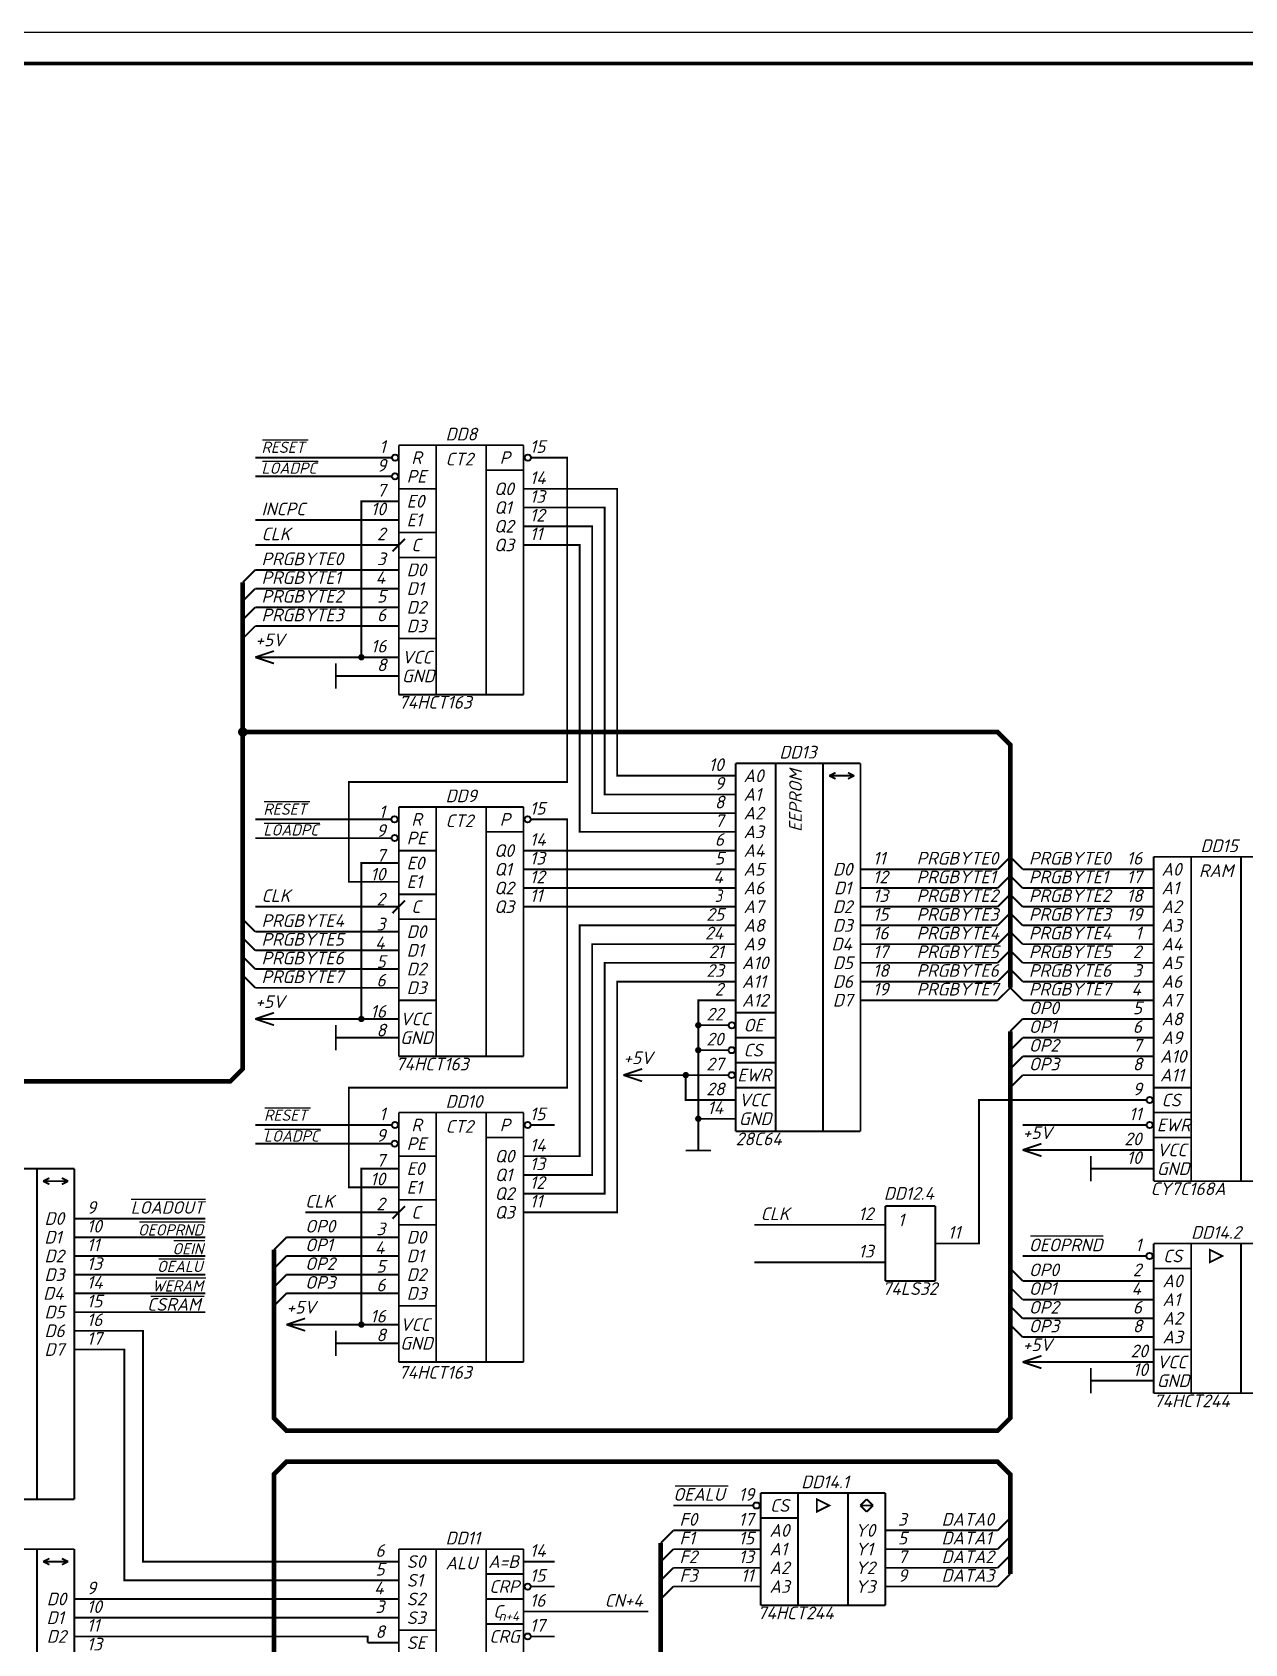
# Model space of a CAD drawing. Extents: x 0 to 594, y 0 to 420.
# Drawn here: x 217.8 to 412.2, y 161.6 to 420 of the extents above; entities that cross this region are included whole.
import ezdxf

# ---------------------------------------------------------------- set-up
doc = ezdxf.new("R2010")
doc.units = 0
doc.header["$MEASUREMENT"] = 0
doc.layers.get('0').update_dxf_attribs({"linetype": 'CONTINUOUS'})
doc.layers.add('1', color=7, linetype='CONTINUOUS', lineweight=40)
doc.layers.add('Layer1', color=7, linetype='CONTINUOUS', lineweight=70)
doc.styles.get("Standard").update_dxf_attribs({"font": 'isocpeui.ttf'})
doc.styles.add('ГОСТ', font='isocpeui.ttf')

msp = doc.modelspace()

# ---------------------------------------------------------------- linework, layer by layer
at = {"linetype": 'Continuous'}
for p, q in [((0, 420), (594, 420)), ((254.7, 354.65), (262.01, 354.65)), ((254.7, 351.23), (263.63, 351.23)), ((254.99, 296.64), (262.31, 296.64)), ((254.99, 293.21), (263.93, 293.21)), ((255.09, 247.57), (262.4, 247.57)), ((255.09, 244.14), (264.02, 244.14)), ((233.66, 232.88), (245.59, 232.88)), ((234.99, 229.25), (245.53, 229.25)), ((240.49, 226.26), (245.5, 226.26)), ((377.8, 227.04), (389.45, 227.04)), ((238.1, 223.33), (245.4, 223.33)), ((237.65, 220.29), (245.64, 220.29)), ((236.84, 217.33), (245.34, 217.33)), ((320.86, 186.96), (329.36, 186.96))]:
    msp.add_line(p, q, dxfattribs=at)
at = {"layer": '1'}
for points, const_width in [([(253.56, 351.79), (275.48, 351.79)], 0.3), ([(297.74, 351.79), (303.56, 351.79), (303.56, 299.79), (268.56, 299.79), (268.56, 283.79), (271.56, 283.79)], 0.3), ([(276.56, 353.79), (276.56, 313.79)], 0.3), ([(276.56, 353.79), (296.56, 353.79)], 0.3), ([(282.56, 353.79), (282.56, 313.79)], 0.3), ([(290.56, 353.79), (290.56, 313.79)], 0.3), ([(296.56, 353.79), (296.56, 313.79)], 0.3), ([(253.56, 348.79), (275.45, 348.79)], 0.3), ([(296.56, 349.79), (290.56, 349.79)], 0.3), ([(276.56, 346.79), (282.56, 346.79)], 0.3), ([(296.56, 346.79), (301.56, 346.79)], 0.3), ([(325.56, 300.79), (311.56, 300.79), (311.56, 346.79), (301.56, 346.79)], 0.3), ([(271.56, 344.79), (270.56, 344.79), (270.56, 319.79)], 0.3), ([(276.56, 344.79), (271.56, 344.79)], 0.3), ([(296.56, 343.79), (301.56, 343.79)], 0.3), ([(325.56, 297.79), (309.56, 297.79), (309.56, 343.79), (301.56, 343.79)], 0.3), ([(253.56, 341.79), (271.56, 341.79)], 0.3), ([(276.56, 341.79), (271.56, 341.79)], 0.3), ([(277.56, 338.79), (277.38, 338.61), (277.21, 338.44), (277.05, 338.28), (276.9, 338.13), (276.76, 337.99), (276.64, 337.86), (276.52, 337.75), (276.41, 337.64), (276.31, 337.53), (276.21, 337.44), (276.13, 337.36), (276.05, 337.28), (275.98, 337.21), (275.92, 337.15), (275.86, 337.09), (275.81, 337.04), (275.77, 337), (275.73, 336.96), (275.7, 336.93), (275.67, 336.9), (275.64, 336.87), (275.62, 336.85), (275.61, 336.84), (275.59, 336.82), (275.58, 336.81), (275.58, 336.8), (275.57, 336.8), (275.57, 336.8), (275.56, 336.79), (275.56, 336.79), (275.56, 336.79), (275.56, 336.79)], 0.3), ([(276.56, 339.79), (282.56, 339.79)], 0.3), ([(296.56, 340.79), (301.56, 340.79)], 0.3), ([(325.56, 294.79), (307.56, 294.79), (307.56, 340.79), (301.56, 340.79)], 0.3), ([(253.56, 337.79), (271.56, 337.79)], 0.3), ([(276.56, 337.79), (271.56, 337.79)], 0.3), ([(276.56, 335.79), (282.56, 335.79)], 0.3), ([(296.56, 337.79), (301.56, 337.79)], 0.3), ([(325.56, 291.79), (305.56, 291.79), (305.56, 337.79), (301.56, 337.79)], 0.3), ([(251.56, 331.79), (253.56, 333.79)], 0.3), ([(271.56, 333.79), (253.56, 333.79)], 0.3), ([(276.56, 333.79), (271.56, 333.79)], 0.3), ([(251.56, 307.79), (251.56, 331.79)], 0.749), ([(251.56, 328.79), (253.56, 330.79)], 0.3), ([(271.56, 330.79), (253.56, 330.79)], 0.3), ([(276.56, 330.79), (271.56, 330.79)], 0.3), ([(251.56, 325.79), (253.56, 327.79)], 0.3), ([(271.56, 327.79), (253.56, 327.79)], 0.3), ([(276.56, 327.79), (271.56, 327.79)], 0.3), ([(251.56, 322.79), (253.56, 324.79)], 0.3), ([(271.56, 324.79), (253.56, 324.79)], 0.3), ([(276.56, 324.79), (271.56, 324.79)], 0.3), ([(256.56, 320.79), (253.56, 319.79)], 0.3), ([(276.56, 322.79), (282.56, 322.79)], 0.3), ([(256.56, 318.79), (253.56, 319.79)], 0.3), ([(263.56, 319.79), (253.56, 319.79)], 0.3), ([(263.56, 319.79), (270.56, 319.79)], 0.3), ([(266.48, 318.82), (266.48, 314.76)], 0.3), ([(270.56, 319.79), (271.56, 319.79)], 0.3), ([(276.56, 319.79), (271.56, 319.79)], 0.3), ([(271.56, 316.79), (266.48, 316.79)], 0.3), ([(276.56, 316.79), (271.56, 316.79)], 0.3), ([(276.56, 313.79), (296.56, 313.79)], 0.3), ([(118.56, 162.79), (118.56, 249.79), (120.56, 251.79), (249.56, 251.79), (251.56, 253.79), (251.56, 307.79)], 0.749), ([(374.56, 266.79), (374.56, 305.79), (372.56, 307.79), (251.56, 307.79)], 0.749), ([(330.56, 302.79), (330.56, 243.79)], 0.3), ([(330.56, 302.79), (350.56, 302.79)], 0.3), ([(336.98, 302.79), (336.98, 243.79)], 0.3), ([(344.56, 302.79), (344.56, 243.79)], 0.3), ([(350.56, 302.79), (350.56, 243.79)], 0.3), ([(330.56, 300.79), (325.56, 300.79)], 0.3), ([(345.56, 300.79), (346.56, 301.29)], 0.3), ([(345.56, 300.79), (349.56, 300.79)], 0.3), ([(345.56, 300.79), (346.56, 300.29)], 0.3), ([(349.56, 300.79), (348.56, 301.29)], 0.3), ([(349.56, 300.79), (348.56, 300.29)], 0.3), ([(330.56, 297.79), (325.56, 297.79)], 0.3), ([(276.56, 295.79), (276.56, 255.79)], 0.3), ([(276.56, 295.79), (296.56, 295.79)], 0.3), ([(282.56, 295.79), (282.56, 255.79)], 0.3), ([(290.56, 295.79), (290.56, 255.79)], 0.3), ([(296.56, 295.79), (296.56, 255.79)], 0.3), ([(330.56, 294.79), (325.56, 294.79)], 0.3), ([(253.56, 293.79), (275.37, 293.79)], 0.3), ([(271.56, 234.79), (268.56, 234.79), (268.56, 250.79), (303.56, 250.79), (303.56, 293.79), (297.71, 293.79)], 0.3), ([(253.56, 290.79), (275.4, 290.79)], 0.3), ([(296.56, 291.79), (290.56, 291.79)], 0.3), ([(330.56, 291.79), (325.56, 291.79)], 0.3), ([(271.56, 286.79), (270.56, 286.79), (270.56, 261.79)], 0.3), ([(276.56, 286.79), (271.56, 286.79)], 0.3), ([(276.56, 288.79), (282.56, 288.79)], 0.3), ([(296.56, 288.79), (301.56, 288.79)], 0.3), ([(325.56, 288.79), (301.56, 288.79)], 0.3), ([(330.56, 288.79), (325.56, 288.79)], 0.3), ([(372.56, 285.79), (374.56, 287.79)], 0.3), ([(376.56, 285.79), (374.56, 287.79)], 0.3), ([(397.56, 287.79), (397.56, 235.79)], 0.3), ([(397.56, 287.79), (417.56, 287.79)], 0.3), ([(403.56, 287.79), (403.56, 235.79)], 0.3), ([(411.56, 287.79), (411.56, 235.79)], 0.3), ([(296.56, 285.79), (301.56, 285.79)], 0.3), ([(325.56, 285.79), (301.56, 285.79)], 0.3), ([(330.56, 285.79), (325.56, 285.79)], 0.3), ([(350.56, 285.79), (355.56, 285.79)], 0.3), ([(355.56, 285.79), (372.56, 285.79)], 0.3), ([(372.56, 282.79), (374.56, 284.79)], 0.3), ([(376.56, 282.79), (374.56, 284.79)], 0.3), ([(392.56, 285.79), (376.56, 285.79)], 0.3), ([(397.56, 285.79), (392.56, 285.79)], 0.3), ([(276.56, 283.79), (271.56, 283.79)], 0.3), ([(276.56, 281.79), (282.56, 281.79)], 0.3), ([(296.56, 282.79), (301.56, 282.79)], 0.3), ([(325.56, 282.79), (301.56, 282.79)], 0.3), ([(330.56, 282.79), (325.56, 282.79)], 0.3), ([(350.56, 282.79), (355.56, 282.79)], 0.3), ([(355.56, 282.79), (372.56, 282.79)], 0.3), ([(372.56, 279.79), (374.56, 281.79)], 0.3), ([(376.56, 279.79), (374.56, 281.79)], 0.3), ([(392.56, 282.79), (376.56, 282.79)], 0.3), ([(397.56, 282.79), (392.56, 282.79)], 0.3), ([(253.56, 279.79), (271.56, 279.79)], 0.3), ([(276.56, 279.79), (271.56, 279.79)], 0.3), ([(277.56, 280.79), (277.38, 280.61), (277.21, 280.44), (277.05, 280.28), (276.9, 280.13), (276.76, 279.99), (276.64, 279.86), (276.52, 279.75), (276.41, 279.64), (276.31, 279.53), (276.21, 279.44), (276.13, 279.36), (276.05, 279.28), (275.98, 279.21), (275.92, 279.15), (275.86, 279.09), (275.81, 279.04), (275.77, 279), (275.73, 278.96), (275.7, 278.93), (275.67, 278.9), (275.64, 278.87), (275.62, 278.85), (275.61, 278.84), (275.59, 278.82), (275.58, 278.81), (275.58, 278.8), (275.57, 278.8), (275.57, 278.8), (275.56, 278.79), (275.56, 278.79), (275.56, 278.79), (275.56, 278.79)], 0.3), ([(296.56, 279.79), (301.56, 279.79)], 0.3), ([(325.56, 279.79), (301.56, 279.79)], 0.3), ([(330.56, 279.79), (325.56, 279.79)], 0.3), ([(350.56, 279.79), (355.56, 279.79)], 0.3), ([(355.56, 279.79), (372.56, 279.79)], 0.3), ([(392.56, 279.79), (376.56, 279.79)], 0.3), ([(397.56, 279.79), (392.56, 279.79)], 0.3), ([(253.56, 275.79), (251.56, 277.79)], 0.3), ([(276.56, 277.79), (282.56, 277.79)], 0.3), ([(325.56, 276.79), (305.56, 276.79), (305.56, 239.79), (301.56, 239.79)], 0.3), ([(330.56, 276.79), (325.56, 276.79)], 0.3), ([(350.56, 276.79), (355.56, 276.79)], 0.3), ([(372.56, 276.79), (355.56, 276.79)], 0.3), ([(372.56, 276.79), (374.56, 278.79)], 0.3), ([(376.56, 276.79), (374.56, 278.79)], 0.3), ([(392.56, 276.79), (376.56, 276.79)], 0.3), ([(397.56, 276.79), (392.56, 276.79)], 0.3), ([(253.56, 272.79), (251.56, 274.79)], 0.3), ([(271.56, 275.79), (253.56, 275.79)], 0.3), ([(276.56, 275.79), (271.56, 275.79)], 0.3), ([(325.56, 273.79), (307.56, 273.79), (307.56, 236.79), (301.56, 236.79)], 0.3), ([(330.56, 273.79), (325.56, 273.79)], 0.3), ([(350.56, 273.79), (355.56, 273.79)], 0.3), ([(355.56, 273.79), (372.56, 273.79)], 0.3), ([(372.56, 273.79), (374.56, 275.79)], 0.3), ([(376.56, 273.79), (374.56, 275.79)], 0.3), ([(392.56, 273.79), (376.56, 273.79)], 0.3), ([(397.56, 273.79), (392.56, 273.79)], 0.3), ([(253.56, 269.79), (251.56, 271.79)], 0.3), ([(271.56, 272.79), (253.56, 272.79)], 0.3), ([(276.56, 272.79), (271.56, 272.79)], 0.3), ([(372.56, 270.79), (374.56, 272.79)], 0.3), ([(376.56, 270.79), (374.56, 272.79)], 0.3), ([(253.56, 266.79), (251.56, 268.79)], 0.3), ([(271.56, 269.79), (253.56, 269.79)], 0.3), ([(276.56, 269.79), (271.56, 269.79)], 0.3), ([(325.56, 270.79), (309.56, 270.79), (309.56, 233.79), (301.56, 233.79)], 0.3), ([(330.56, 270.79), (325.56, 270.79)], 0.3), ([(350.56, 270.79), (355.56, 270.79)], 0.3), ([(372.56, 270.79), (355.56, 270.79)], 0.3), ([(372.56, 267.79), (374.56, 269.79)], 0.3), ([(376.56, 267.79), (374.56, 269.79)], 0.3), ([(392.56, 270.79), (376.56, 270.79)], 0.3), ([(397.56, 270.79), (392.56, 270.79)], 0.3), ([(271.56, 266.79), (253.56, 266.79)], 0.3), ([(276.56, 266.79), (271.56, 266.79)], 0.3), ([(325.56, 267.79), (311.56, 267.79), (311.56, 230.79), (301.56, 230.79)], 0.3), ([(330.56, 267.79), (325.56, 267.79)], 0.3), ([(350.56, 267.79), (355.56, 267.79)], 0.3), ([(355.56, 267.79), (372.56, 267.79)], 0.3), ([(372.56, 264.79), (374.56, 266.79)], 0.3), ([(376.56, 264.79), (374.56, 266.79)], 0.3), ([(392.56, 267.79), (376.56, 267.79)], 0.3), ([(397.56, 267.79), (392.56, 267.79)], 0.3), ([(374.56, 172.79), (374.56, 188.79), (372.56, 190.79), (258.56, 190.79), (256.56, 188.79), (256.56, 106.79), (258.56, 104.79), (436.56, 104.79), (438.56, 106.79), (438.56, 264.79)], 0.749), ([(276.56, 264.79), (282.56, 264.79)], 0.3), ([(325.56, 264.79), (324.56, 264.79), (324.56, 245.79)], 0.3), ([(330.56, 264.79), (325.56, 264.79)], 0.3), ([(350.56, 264.79), (355.56, 264.79)], 0.3), ([(355.56, 264.79), (372.56, 264.79)], 0.3), ([(392.56, 264.79), (376.56, 264.79)], 0.3), ([(397.56, 264.79), (392.56, 264.79)], 0.3), ([(256.56, 262.79), (253.56, 261.79)], 0.3), ([(256.56, 260.79), (253.56, 261.79)], 0.3), ([(263.56, 261.79), (253.56, 261.79)], 0.3), ([(270.56, 261.79), (263.56, 261.79)], 0.3), ([(266.48, 260.82), (266.48, 256.76)], 0.3), ([(270.56, 261.79), (271.56, 261.79)], 0.3), ([(276.56, 261.79), (271.56, 261.79)], 0.3), ([(330.56, 262.79), (336.94, 262.79)], 0.3), ([(374.56, 259.79), (376.56, 261.79)], 0.3), ([(392.56, 261.79), (376.56, 261.79)], 0.3), ([(397.56, 261.79), (392.56, 261.79)], 0.3), ([(374.56, 259.79), (374.56, 197.79), (372.56, 195.79), (258.56, 195.79), (256.56, 197.79), (256.56, 224.79)], 0.749), ([(271.56, 258.79), (266.48, 258.79)], 0.3), ([(276.56, 258.79), (271.56, 258.79)], 0.3), ([(329.44, 260.79), (324.56, 260.79)], 0.3), ([(330.56, 258.79), (336.98, 258.79)], 0.3), ([(374.56, 256.79), (376.56, 258.79)], 0.3), ([(392.56, 258.79), (376.56, 258.79)], 0.3), ([(397.56, 258.79), (392.56, 258.79)], 0.3), ([(276.56, 255.79), (296.56, 255.79)], 0.3), ([(329.4, 256.79), (324.56, 256.79)], 0.3), ([(374.56, 253.79), (376.56, 255.79)], 0.3), ([(392.56, 255.79), (376.56, 255.79)], 0.3), ([(397.56, 255.79), (392.56, 255.79)], 0.3), ([(315.56, 253.79), (312.56, 252.79)], 0.3), ([(330.56, 254.79), (336.98, 254.79)], 0.3), ([(315.56, 251.79), (312.56, 252.79)], 0.3), ([(322.56, 252.79), (312.56, 252.79)], 0.3), ([(322.56, 252.79), (322.56, 248.79), (325.56, 248.79)], 0.3), ([(322.56, 252.79), (322.56, 252.79)], 0.3), ([(322.56, 252.79), (329.41, 252.79)], 0.3), ([(330.56, 250.79), (336.94, 250.79)], 0.3), ([(374.56, 250.79), (376.56, 252.79)], 0.3), ([(392.56, 252.79), (376.56, 252.79)], 0.3), ([(397.56, 252.79), (392.56, 252.79)], 0.3), ([(397.56, 250.79), (403.56, 250.79)], 0.3), ([(330.56, 248.79), (325.56, 248.79)], 0.3), ([(396.42, 248.79), (369.56, 248.79), (369.56, 225.79), (367.56, 225.79)], 0.3), ([(276.56, 246.79), (276.56, 206.79)], 0.3), ([(276.56, 246.79), (296.56, 246.79)], 0.3), ([(282.56, 246.79), (282.56, 206.79)], 0.3), ([(290.56, 246.79), (290.56, 206.79)], 0.3), ([(296.56, 246.79), (296.56, 206.79)], 0.3), ([(324.56, 245.79), (324.56, 240.71)], 0.3), ([(324.56, 245.79), (325.56, 245.79)], 0.3), ([(330.56, 245.79), (325.56, 245.79)], 0.3), ([(397.56, 246.79), (403.56, 246.79)], 0.3), ([(253.56, 244.79), (275.44, 244.79)], 0.3), ([(296.56, 242.79), (290.56, 242.79)], 0.3), ([(297.72, 244.79), (301.56, 244.79)], 0.3), ([(330.56, 243.79), (350.56, 243.79)], 0.3), ([(396.4, 244.79), (376.56, 244.79)], 0.3), ([(397.56, 242.79), (403.56, 242.79)], 0.3), ([(253.56, 241.79), (275.41, 241.79)], 0.3), ([(322.53, 240.71), (326.59, 240.71)], 0.3), ([(379.56, 241.79), (376.56, 240.79)], 0.3), ([(379.56, 239.79), (376.56, 240.79)], 0.3), ([(386.56, 240.79), (376.56, 240.79)], 0.3), ([(386.56, 240.79), (392.56, 240.79)], 0.3), ([(397.56, 240.79), (392.56, 240.79)], 0.3), ([(204.56, 237.79), (224.56, 237.79)], 0.3), ([(218.56, 237.79), (218.56, 184.79)], 0.3), ([(224.56, 237.79), (224.56, 184.79)], 0.3), ([(271.56, 237.79), (270.56, 237.79), (270.56, 212.79)], 0.3), ([(276.56, 237.79), (271.56, 237.79)], 0.3), ([(276.56, 239.79), (282.56, 239.79)], 0.3), ([(296.56, 239.79), (301.56, 239.79)], 0.3), ([(387.48, 239.82), (387.48, 235.76)], 0.3), ([(392.56, 237.79), (387.48, 237.79)], 0.3), ([(397.56, 237.79), (392.56, 237.79)], 0.3), ([(219.56, 235.79), (220.56, 236.29)], 0.3), ([(219.56, 235.79), (223.56, 235.79)], 0.3), ([(219.56, 235.79), (220.56, 235.29)], 0.3), ([(223.56, 235.79), (222.56, 236.29)], 0.3), ([(223.56, 235.79), (222.56, 235.29)], 0.3), ([(296.56, 236.79), (301.56, 236.79)], 0.3), ([(397.56, 235.79), (417.56, 235.79)], 0.3), ([(276.56, 234.79), (271.56, 234.79)], 0.3), ([(276.56, 232.79), (282.56, 232.79)], 0.3), ([(296.56, 233.79), (301.56, 233.79)], 0.3), ([(261.56, 230.79), (271.56, 230.79)], 0.3), ([(276.56, 230.79), (271.56, 230.79)], 0.3), ([(277.56, 231.79), (277.38, 231.61), (277.21, 231.44), (277.05, 231.28), (276.9, 231.13), (276.76, 230.99), (276.64, 230.86), (276.52, 230.75), (276.41, 230.64), (276.31, 230.53), (276.21, 230.44), (276.13, 230.36), (276.05, 230.28), (275.98, 230.21), (275.92, 230.15), (275.86, 230.09), (275.81, 230.04), (275.77, 230), (275.73, 229.96), (275.7, 229.93), (275.67, 229.9), (275.64, 229.87), (275.62, 229.85), (275.61, 229.84), (275.59, 229.82), (275.58, 229.81), (275.58, 229.8), (275.57, 229.8), (275.57, 229.8), (275.56, 229.79), (275.56, 229.79), (275.56, 229.79), (275.56, 229.79)], 0.3), ([(296.56, 230.79), (301.56, 230.79)], 0.3), ([(354.56, 231.79), (362.56, 231.79)], 0.3), ([(354.56, 231.79), (354.56, 219.79)], 0.3), ([(362.56, 231.79), (362.56, 219.79)], 0.3), ([(224.56, 229.79), (229.56, 229.79)], 0.3), ([(229.56, 229.79), (245.56, 229.79)], 0.3), ([(276.56, 228.79), (282.56, 228.79)], 0.3), ([(349.56, 228.79), (333.56, 228.79)], 0.3), ([(354.56, 228.79), (349.56, 228.79)], 0.3), ([(224.56, 226.79), (229.56, 226.79)], 0.3), ([(229.56, 226.79), (245.56, 226.79)], 0.3), ([(256.56, 224.79), (258.56, 226.79)], 0.3), ([(271.56, 226.79), (258.56, 226.79)], 0.3), ([(276.56, 226.79), (271.56, 226.79)], 0.3), ([(362.56, 225.79), (367.56, 225.79)], 0.3), ([(397.56, 225.79), (397.56, 201.79)], 0.3), ([(397.56, 225.79), (417.56, 225.79)], 0.3), ([(403.56, 225.79), (403.56, 201.79)], 0.3), ([(406.56, 222.79), (408.56, 223.79), (406.56, 224.79), (406.56, 222.79)], 0.3), ([(411.56, 225.79), (411.56, 201.79)], 0.3), ([(224.56, 223.79), (229.56, 223.79)], 0.3), ([(229.56, 223.79), (245.56, 223.79)], 0.3), ([(256.56, 221.79), (258.56, 223.79)], 0.3), ([(271.56, 223.79), (258.56, 223.79)], 0.3), ([(276.56, 223.79), (271.56, 223.79)], 0.3), ([(333.56, 222.79), (349.56, 222.79)], 0.3), ([(354.56, 222.79), (349.56, 222.79)], 0.3), ([(376.56, 223.79), (396.39, 223.79)], 0.3), ([(224.56, 220.79), (229.56, 220.79)], 0.3), ([(229.56, 220.79), (245.56, 220.79)], 0.3), ([(256.56, 218.79), (258.56, 220.79)], 0.3), ([(271.56, 220.79), (258.56, 220.79)], 0.3), ([(276.56, 220.79), (271.56, 220.79)], 0.3), ([(354.56, 219.79), (362.56, 219.79)], 0.3), ([(374.56, 221.79), (376.56, 219.79)], 0.3), ([(392.56, 219.79), (376.56, 219.79)], 0.3), ([(397.56, 219.79), (392.56, 219.79)], 0.3), ([(397.56, 221.79), (403.56, 221.79)], 0.3), ([(224.56, 217.79), (229.56, 217.79)], 0.3), ([(229.56, 217.79), (245.56, 217.79)], 0.3), ([(256.56, 215.79), (258.56, 217.79)], 0.3), ([(271.56, 217.79), (258.56, 217.79)], 0.3), ([(276.56, 217.79), (271.56, 217.79)], 0.3), ([(374.56, 218.79), (376.56, 216.79)], 0.3), ([(224.56, 214.79), (229.56, 214.79)], 0.3), ([(229.56, 214.79), (245.56, 214.79)], 0.3), ([(276.56, 215.79), (282.56, 215.79)], 0.3), ([(374.56, 215.79), (376.56, 213.79)], 0.3), ([(392.56, 216.79), (376.56, 216.79)], 0.3), ([(397.56, 216.79), (392.56, 216.79)], 0.3), ([(224.56, 211.79), (229.56, 211.79)], 0.3), ([(271.56, 174.79), (235.56, 174.79), (235.56, 211.79), (229.56, 211.79)], 0.3), ([(261.56, 213.79), (258.56, 212.79)], 0.3), ([(261.56, 211.79), (258.56, 212.79)], 0.3), ([(268.56, 212.79), (258.56, 212.79)], 0.3), ([(266.48, 211.82), (266.48, 207.76)], 0.3), ([(271.56, 212.79), (268.56, 212.79)], 0.3), ([(276.56, 212.79), (271.56, 212.79)], 0.3), ([(374.56, 212.79), (376.56, 210.79)], 0.3), ([(392.56, 213.79), (376.56, 213.79)], 0.3), ([(397.56, 213.79), (392.56, 213.79)], 0.3), ([(271.56, 209.79), (266.48, 209.79)], 0.3), ([(276.56, 209.79), (271.56, 209.79)], 0.3), ([(392.56, 210.79), (376.56, 210.79)], 0.3), ([(397.56, 210.79), (392.56, 210.79)], 0.3), ([(224.56, 208.79), (229.56, 208.79)], 0.3), ([(271.56, 171.79), (232.56, 171.79), (232.56, 208.79), (229.56, 208.79)], 0.3), ([(276.56, 206.79), (296.56, 206.79)], 0.3), ([(379.56, 207.79), (376.56, 206.79)], 0.3), ([(379.56, 205.79), (376.56, 206.79)], 0.3), ([(386.56, 206.79), (376.56, 206.79)], 0.3), ([(386.56, 206.79), (392.56, 206.79)], 0.3), ([(397.56, 206.79), (392.56, 206.79)], 0.3), ([(397.56, 208.79), (403.56, 208.79)], 0.3), ([(387.48, 205.82), (387.48, 201.76)], 0.3), ([(392.56, 203.79), (387.48, 203.79)], 0.3), ([(397.56, 203.79), (392.56, 203.79)], 0.3), ([(397.56, 201.79), (417.56, 201.79)], 0.3), ([(204.56, 184.79), (224.56, 184.79)], 0.3), ([(320.56, 183.79), (333.4, 183.79)], 0.3), ([(334.56, 185.79), (334.56, 167.79)], 0.3), ([(334.56, 185.79), (354.56, 185.79)], 0.3), ([(340.56, 185.79), (340.56, 167.79)], 0.3), ([(343.56, 182.79), (345.56, 183.79), (343.56, 184.79), (343.56, 182.79)], 0.3), ([(348.56, 185.79), (348.56, 167.79)], 0.3), ([(351.56, 184.79), (350.56, 183.79), (350.56, 183.79)], 0.3), ([(350.56, 183.79), (351.56, 182.79), (351.56, 182.79)], 0.3), ([(350.56, 183.79), (352.56, 183.79)], 0.3), ([(351.56, 184.79), (352.56, 183.79), (352.56, 183.79)], 0.3), ([(352.56, 183.79), (351.56, 182.79), (351.56, 182.79)], 0.3), ([(354.56, 185.79), (354.56, 167.79)], 0.3), ([(334.56, 181.79), (340.56, 181.79)], 0.3), ([(374.56, 181.79), (372.56, 179.79)], 0.3), ([(318.56, 177.79), (320.56, 179.79)], 0.3), ([(320.56, 179.79), (329.56, 179.79)], 0.3), ([(334.56, 179.79), (329.56, 179.79)], 0.3), ([(354.56, 179.79), (359.56, 179.79)], 0.3), ([(359.56, 179.79), (372.56, 179.79)], 0.3), ([(374.56, 178.79), (372.56, 176.79)], 0.3), ([(318.56, 177.79), (318.56, 119.79), (316.56, 117.79), (190.56, 117.79), (188.56, 115.79), (188.56, 103.79)], 0.749), ([(204.56, 176.79), (224.56, 176.79)], 0.3), ([(218.56, 176.79), (218.56, 123.79)], 0.3), ([(224.56, 176.79), (224.56, 123.79)], 0.3), ([(276.56, 176.79), (276.56, 122.79)], 0.3), ([(276.56, 176.79), (296.56, 176.79)], 0.3), ([(282.56, 176.79), (282.56, 122.79)], 0.3), ([(290.56, 176.79), (290.56, 122.79)], 0.3), ([(296.56, 176.79), (296.56, 122.79)], 0.3), ([(318.56, 174.79), (320.56, 176.79)], 0.3), ([(320.56, 176.79), (329.56, 176.79)], 0.3), ([(334.56, 176.79), (329.56, 176.79)], 0.3), ([(354.56, 176.79), (359.56, 176.79)], 0.3), ([(359.56, 176.79), (372.56, 176.79)], 0.3), ([(374.56, 175.79), (372.56, 173.79)], 0.3), ([(219.56, 174.79), (220.56, 175.29)], 0.3), ([(219.56, 174.79), (223.56, 174.79)], 0.3), ([(219.56, 174.79), (220.56, 174.29)], 0.3), ([(223.56, 174.79), (222.56, 175.29)], 0.3), ([(223.56, 174.79), (222.56, 174.29)], 0.3), ([(276.56, 174.79), (271.56, 174.79)], 0.3), ([(296.56, 174.79), (301.56, 174.79)], 0.3), ([(318.56, 171.79), (320.56, 173.79)], 0.3), ([(320.56, 173.79), (329.56, 173.79)], 0.3), ([(334.56, 173.79), (329.56, 173.79)], 0.3), ([(354.56, 173.79), (359.56, 173.79)], 0.3), ([(359.56, 173.79), (372.56, 173.79)], 0.3), ([(276.56, 171.79), (271.56, 171.79)], 0.3), ([(290.56, 172.79), (296.56, 172.79)], 0.3), ([(297.72, 170.79), (301.56, 170.79)], 0.3), ([(318.56, 168.79), (320.56, 170.79)], 0.3), ([(320.56, 170.79), (329.56, 170.79)], 0.3), ([(334.56, 170.79), (329.56, 170.79)], 0.3), ([(354.56, 170.79), (359.56, 170.79)], 0.3), ([(359.56, 170.79), (372.56, 170.79)], 0.3), ([(374.56, 172.79), (372.56, 170.79)], 0.3), ([(224.56, 168.79), (229.56, 168.79)], 0.3), ([(271.56, 168.79), (229.56, 168.79)], 0.3), ([(276.56, 168.79), (271.56, 168.79)], 0.3), ([(290.56, 168.79), (296.56, 168.79)], 0.3), ([(224.56, 165.79), (229.56, 165.79)], 0.3), ([(271.56, 165.79), (229.56, 165.79)], 0.3), ([(276.56, 165.79), (271.56, 165.79)], 0.3), ([(296.56, 166.79), (301.56, 166.79)], 0.3), ([(301.56, 166.79), (316.56, 166.79)], 0.3), ([(334.56, 167.79), (354.56, 167.79)], 0.3), ([(224.56, 162.79), (229.56, 162.79)], 0.3), ([(229.56, 162.79), (271.56, 162.79), (271.56, 161.79)], 0.3), ([(276.56, 163.79), (282.56, 163.79)], 0.3), ([(290.56, 164.79), (296.56, 164.79)], 0.3), ([(297.73, 162.79), (301.56, 162.79)], 0.3), ([(276.56, 161.79), (271.56, 161.79)], 0.3)]:
    msp.add_lwpolyline(points, dxfattribs=dict(at, const_width=const_width))
for points, const_width in [([(270.31, 319.79, 1), (270.82, 319.79, 1)], 0.508), ([(251.18, 307.79, 1), (251.94, 307.79, 1)], 0.762), ([(270.31, 261.79, 1), (270.82, 261.79, 1)], 0.508), ([(324.31, 260.79, 1), (324.82, 260.79, 1)], 0.508), ([(324.31, 256.79, 1), (324.82, 256.79, 1)], 0.508), ([(322.31, 252.79, 1), (322.82, 252.79, 1)], 0.508), ([(322.31, 252.79, 1), (322.82, 252.79, 1)], 0.508), ([(324.31, 245.79, 1), (324.82, 245.79, 1)], 0.508), ([(270.31, 212.79, 1), (270.82, 212.79, 1)], 0.508)]:
    msp.add_lwpolyline(points, format="xyb", close=True, dxfattribs=dict(at, const_width=const_width))
at = {"layer": '1', "linetype": 'Continuous'}
for centre in [(275.98, 351.79), (297.24, 351.79), (275.95, 348.79), (275.87, 293.79), (297.21, 293.79), (275.9, 290.79), (329.94, 260.79), (329.9, 256.79), (329.91, 252.79), (396.92, 248.79), (275.94, 244.79), (297.22, 244.79), (396.9, 244.79), (275.91, 241.79), (396.89, 223.79), (333.9, 183.79), (297.22, 170.79), (297.23, 162.79)]:
    msp.add_circle(centre, 0.5, dxfattribs=at)
at = {"layer": 'Layer1', "linetype": 'Continuous'}
msp.add_line((20, 415), (589, 415), dxfattribs=at)

# ---------------------------------------------------------------- texts
at = {"layer": '1', "style": 'ГОСТ'}
for s, height, p in [('DD8', 2.032, (284.06, 354.55)), ('RESET', 1.8, (254.56, 352.55)), ('1', 2.03, (273.45, 352.55)), ('15', 2.032, (297.56, 352.55)), ('9', 2.03, (273.06, 349.55)), ('R', 2.03, (278.57, 350.78)), ('CT2', 2.032, (284.06, 350.55)), ('P', 2.03, (292.74, 350.78)), ('LOADPC', 1.8, (254.56, 349.21)), ('PE', 2.032, (277.82, 347.78)), ('14', 2.032, (297.56, 347.55)), ('7', 2.03, (273.06, 345.55)), ('Q0', 2.032, (291.83, 345.78)), ('13', 2.032, (297.56, 344.55)), ('INCPC', 2.032, (254.56, 342.55)), ('10', 2.032, (272.09, 342.55)), ('E0', 2.032, (277.82, 343.78)), ('Q1', 2.032, (291.86, 342.78)), ('E1', 2.032, (277.82, 340.78)), ('Q2', 2.032, (291.83, 339.78)), ('12', 2.032, (297.56, 341.55)), ('CLK', 2.032, (254.56, 338.55)), ('2', 2.03, (273.06, 338.55)), ('C', 2.03, (278.57, 336.78)), ('Q3', 2.032, (291.83, 336.78)), ('11', 2.032, (297.56, 338.55)), ('PRGBYTE0', 2.032, (254.56, 334.55)), ('3', 2.03, (273.06, 334.55)), ('PRGBYTE1', 2.032, (254.56, 331.55)), ('4', 2.03, (272.85, 331.55)), ('D0', 2.032, (277.82, 332.78)), ('D1', 2.032, (277.82, 329.78)), ('PRGBYTE2', 2.032, (254.56, 328.55)), ('5', 2.03, (273.06, 328.55)), ('D2', 2.032, (277.82, 326.78)), ('PRGBYTE3', 2.032, (254.56, 325.55)), ('6', 2.03, (273.06, 325.55)), ('D3', 2.032, (277.82, 323.78)), ('+5V', 2.032, (253.56, 321.55)), ('16', 2.032, (272.09, 320.55)), ('VCC', 2.032, (277.07, 318.78)), ('8', 2.03, (273.06, 317.55)), ('GND', 2.032, (277.07, 315.78)), ('74HCT163', 2.032, (276.56, 311.55)), ('DD13', 2.032, (337.56, 303.55)), ('10', 2.032, (326.23, 301.55)), ('9', 2.03, (327.21, 298.55)), ('A0', 2.032, (331.82, 299.78)), ('DD9', 2.032, (284.06, 296.55)), ('8', 2.03, (327.21, 295.55)), ('A1', 2.032, (331.82, 296.78)), ('RESET', 1.8, (254.86, 294.54)), ('1', 2.03, (273.36, 293.99)), ('R', 2.03, (278.57, 292.78)), ('CT2', 2.032, (284.06, 292.55)), ('P', 2.03, (292.74, 292.78)), ('15', 2.032, (297.56, 294.55)), ('7', 2.03, (327.21, 292.55)), ('A2', 2.032, (331.82, 293.78)), ('LOADPC', 1.8, (254.86, 291.2)), ('9', 2.03, (272.98, 290.99)), ('A3', 2.032, (331.82, 290.78)), ('PE', 2.032, (277.82, 289.78)), ('Q0', 2.032, (291.85, 287.78)), ('14', 2.032, (297.56, 289.55)), ('6', 2.03, (327.21, 289.55)), ('A4', 2.032, (331.82, 287.78)), ('DD15', 2.032, (405.06, 288.55)), ('7', 2.03, (272.98, 286.99)), ('E0', 2.032, (277.82, 285.78)), ('Q1', 2.032, (291.88, 284.78)), ('13', 2.032, (297.56, 286.55)), ('5', 2.03, (327.21, 286.55)), ('A5', 2.032, (331.82, 284.78)), ('D0', 2.032, (346.13, 284.78)), ('11', 2.032, (352.56, 286.55)), ('PRGBYTE0', 2.032, (359.56, 286.55)), ('PRGBYTE0', 2.032, (377.56, 286.55)), ('16', 2.032, (393.23, 286.55)), ('A0', 2.032, (398.82, 284.78)), ('10', 2.032, (272.01, 283.99)), ('E1', 2.032, (277.82, 282.78)), ('12', 2.032, (297.56, 283.55)), ('4', 2.03, (327, 283.55)), ('12', 2.032, (352.56, 283.55)), ('PRGBYTE1', 2.032, (359.56, 283.55)), ('PRGBYTE1', 2.032, (377.56, 283.55)), ('17', 2.032, (393.23, 283.55)), ('RAM', 2.032, (404.81, 284.55)), ('CLK', 2.032, (254.56, 280.55)), ('2', 2.03, (272.98, 279.99)), ('Q2', 2.032, (291.85, 281.78)), ('11', 2.032, (297.56, 280.55)), ('A6', 2.032, (331.82, 281.78)), ('D1', 2.032, (346.31, 281.78)), ('13', 2.032, (352.56, 280.55)), ('PRGBYTE2', 2.032, (359.56, 280.55)), ('PRGBYTE2', 2.032, (377.56, 280.55)), ('18', 2.032, (393.23, 280.55)), ('A1', 2.032, (398.82, 281.78)), ('C', 2.03, (278.57, 278.78)), ('Q3', 2.032, (291.85, 278.78)), ('25', 2.032, (325.85, 277.55)), ('A7', 2.032, (331.82, 278.78)), ('D2', 2.032, (346.13, 278.78)), ('15', 2.032, (352.56, 277.55)), ('PRGBYTE3', 2.032, (359.56, 277.55)), ('PRGBYTE3', 2.032, (377.56, 277.55)), ('19', 2.032, (393.23, 277.55)), ('A2', 2.032, (398.82, 278.78)), ('PRGBYTE4', 2.032, (254.56, 276.55)), ('3', 2.03, (272.98, 275.99)), ('D0', 2.032, (277.82, 274.78)), ('24', 2.032, (325.64, 274.55)), ('A8', 2.032, (331.82, 275.78)), ('D3', 2.032, (346.13, 275.78)), ('16', 2.032, (352.56, 274.55)), ('PRGBYTE4', 2.032, (359.56, 274.55)), ('PRGBYTE4', 2.032, (377.56, 274.55)), ('1', 2.03, (394.59, 274.55)), ('A3', 2.032, (398.82, 275.78)), ('PRGBYTE5', 2.032, (254.56, 273.55)), ('4', 2.03, (272.77, 272.99)), ('A9', 2.032, (331.82, 272.78)), ('D4', 2.032, (345.92, 272.78)), ('A4', 2.032, (398.82, 272.78)), ('PRGBYTE6', 2.032, (254.56, 270.55)), ('5', 2.03, (272.98, 269.99)), ('D1', 2.032, (277.82, 271.78)), ('21', 2.032, (326.23, 271.55)), ('A10', 2.032, (331.57, 269.78)), ('D5', 2.032, (346.13, 269.78)), ('17', 2.032, (352.56, 271.55)), ('PRGBYTE5', 2.032, (359.56, 271.55)), ('PRGBYTE5', 2.032, (377.56, 271.55)), ('2', 2.03, (394.21, 271.55)), ('A5', 2.032, (398.82, 269.78)), ('PRGBYTE7', 2.032, (254.56, 267.55)), ('6', 2.03, (272.98, 266.99)), ('D2', 2.032, (277.82, 268.78)), ('23', 2.032, (325.85, 268.55)), ('A11', 2.032, (331.57, 266.78)), ('D6', 2.032, (346.13, 266.78)), ('18', 2.032, (352.56, 268.55)), ('PRGBYTE6', 2.032, (359.56, 268.55)), ('PRGBYTE6', 2.032, (377.56, 268.55)), ('3', 2.03, (394.21, 268.55)), ('A6', 2.032, (398.82, 266.78)), ('D3', 2.032, (277.82, 265.78)), ('2', 2.03, (327.21, 265.55)), ('19', 2.032, (352.56, 265.55)), ('PRGBYTE7', 2.032, (359.56, 265.55)), ('PRGBYTE7', 2.032, (377.56, 265.55)), ('4', 2.03, (394, 265.55)), ('+5V', 2.032, (253.56, 263.55)), ('16', 2.032, (272.01, 261.99)), ('22', 2.032, (325.85, 261.55)), ('A12', 2.032, (331.57, 263.78)), ('D7', 2.032, (346.13, 263.78)), ('OP0', 2.032, (377.56, 262.55)), ('5', 2.03, (394.21, 262.55)), ('A7', 2.032, (398.82, 263.78)), ('8', 2.03, (272.98, 258.99)), ('VCC', 2.032, (276.78, 260.78)), ('OE', 2.032, (331.82, 259.78)), ('OP1', 2.032, (377.56, 259.55)), ('6', 2.03, (394.21, 259.55)), ('A8', 2.032, (398.82, 260.78)), ('GND', 2.032, (276.78, 257.78)), ('20', 2.032, (325.85, 257.55)), ('OP2', 2.032, (377.56, 256.55)), ('7', 2.03, (394.21, 256.55)), ('A9', 2.032, (398.82, 257.78)), ('+5V', 2.032, (312.56, 254.55)), ('CS', 2.032, (331.82, 255.78)), ('A10', 2.032, (398.57, 254.78)), ('74HCT163', 2.032, (276.06, 253.55)), ('27', 2.032, (325.85, 253.55)), ('EWR', 2.032, (330.83, 251.78)), ('OP3', 2.032, (377.56, 253.55)), ('8', 2.03, (394.21, 253.55)), ('A11', 2.032, (398.57, 251.78)), ('28', 2.032, (325.85, 249.55)), ('9', 2.03, (394.21, 249.55)), ('DD10', 2.032, (284.06, 247.55)), ('14', 2.032, (326.02, 246.55)), ('VCC', 2.032, (331.07, 247.78)), ('CS', 2.032, (398.82, 247.78)), ('RESET', 1.8, (254.96, 245.47)), ('1', 2.03, (273.43, 245.55)), ('R', 2.03, (278.57, 243.78)), ('CT2', 2.032, (284.06, 243.55)), ('P', 2.03, (292.74, 243.78)), ('15', 2.032, (297.56, 245.55)), ('GND', 2.032, (331.07, 244.78)), ('11', 2.032, (393.61, 245.55)), ('EWR', 2.032, (398.07, 243.78)), ('LOADPC', 1.8, (254.96, 242.13)), ('9', 2.03, (272.96, 242.12)), ('28C64', 2.032, (330.56, 241.55)), ('+5V', 2.032, (376.56, 242.55)), ('20', 2.032, (392.85, 241.55)), ('PE', 2.032, (277.82, 240.78)), ('Q0', 2.032, (291.93, 238.78)), ('14', 2.032, (297.56, 240.55)), ('10', 2.032, (393.23, 238.55)), ('VCC', 2.032, (398.07, 239.78)), ('7', 2.03, (272.96, 238.12)), ('E0', 2.032, (277.82, 236.78)), ('Q1', 2.032, (291.96, 235.78)), ('13', 2.032, (297.56, 237.55)), ('GND', 2.032, (398.07, 236.78)), ('10', 2.032, (271.98, 235.12)), ('E1', 2.032, (277.82, 233.78)), ('12', 2.032, (297.56, 234.55)), ('CY7C168A', 2.032, (397.06, 233.55)), ('9', 2.03, (226.56, 230.55)), ('LOADOUT', 2, (233.59, 230.57)), ('CLK', 2.032, (261.56, 231.55)), ('2', 2.03, (272.96, 231.12)), ('Q2', 2.032, (291.93, 232.78)), ('11', 2.032, (297.56, 231.55)), ('DD12.4', 2.032, (354.31, 232.81)), ('D0', 2.032, (219.77, 228.78)), ('C', 2.03, (278.57, 229.78)), ('Q3', 2.032, (291.93, 229.78)), ('CLK', 2.032, (334.56, 229.55)), ('12', 2.032, (350.23, 229.55)), ('1', 2.03, (356.56, 228.55)), ('D1', 2.032, (219.75, 225.78)), ('10', 2.032, (226.56, 227.55)), ('OEOPRND', 1.8, (234.76, 227.07)), ('OP0', 2.032, (261.56, 227.55)), ('3', 2.03, (272.96, 227.12)), ('D0', 2.032, (277.82, 225.78)), ('11', 2.032, (364.56, 226.55)), ('DD14.2', 2.032, (403.56, 226.55)), ('D2', 2.032, (219.77, 222.78)), ('11', 2.032, (226.56, 224.55)), ('OEIN', 1.8, (240.28, 224.05)), ('OP1', 2.032, (261.56, 224.55)), ('4', 2.03, (272.74, 224.12)), ('D1', 2.032, (277.82, 222.78)), ('13', 2.032, (350.23, 223.55)), ('OEOPRND', 2.032, (377.56, 224.55)), ('1', 2.03, (394.59, 224.55)), ('CS', 2.032, (399.07, 222.78)), ('13', 2.032, (226.56, 221.55)), ('OEALU', 1.8, (237.81, 221.22)), ('OP2', 2.032, (261.56, 221.55)), ('5', 2.03, (272.96, 221.12)), ('OP0', 2.032, (377.56, 220.55)), ('2', 2.03, (394.21, 220.55)), ('D3', 2.032, (219.77, 219.78)), ('14', 2.032, (226.56, 218.55)), ('WERAM', 1.8, (237.03, 218.09)), ('OP3', 2.032, (261.56, 218.55)), ('6', 2.03, (272.96, 218.12)), ('D2', 2.032, (277.82, 219.78)), ('A0', 2.032, (398.97, 218.78)), ('D4', 2.032, (219.56, 216.78)), ('15', 2.032, (226.56, 215.55)), ('CSRAM', 2.032, (236.22, 215.01)), ('D3', 2.032, (277.82, 216.78)), ('74LS32', 2.032, (354.06, 217.55)), ('OP1', 2.032, (377.56, 217.55)), ('4', 2.03, (394, 217.55)), ('A1', 2.032, (398.97, 215.78)), ('D5', 2.032, (219.77, 213.78)), ('16', 2.032, (226.56, 212.55)), ('+5V', 2.032, (258.56, 214.55)), ('16', 2.032, (271.98, 213.12)), ('OP2', 2.032, (377.56, 214.55)), ('6', 2.03, (394.21, 214.55)), ('A2', 2.032, (398.97, 212.78)), ('D6', 2.032, (219.77, 210.78)), ('8', 2.03, (272.96, 210.12)), ('VCC', 2.032, (276.79, 211.78)), ('OP3', 2.032, (377.56, 211.55)), ('8', 2.03, (394.21, 211.55)), ('D7', 2.032, (219.77, 207.78)), ('17', 2.032, (226.56, 209.55)), ('GND', 2.032, (276.79, 208.78)), ('+5V', 2.032, (376.56, 208.55)), ('20', 2.032, (393.85, 207.55)), ('A3', 2.032, (398.97, 209.78)), ('VCC', 2.032, (398.07, 205.78)), ('74HCT163', 2.032, (276.56, 204.12)), ('10', 2.032, (394.23, 204.55)), ('GND', 2.032, (398.07, 202.78)), ('74HCT244', 2.032, (397.56, 199.55)), ('OEALU', 2.032, (320.56, 184.55)), ('19', 2.032, (331.02, 184.55)), ('DD14.1', 2.032, (341.06, 186.55)), ('CS', 2.032, (336.07, 182.78)), ('F0', 2.032, (321.56, 180.55)), ('17', 2.032, (331.02, 180.55)), ('3', 2.03, (356.56, 180.55)), ('DATA0', 2.032, (363.56, 180.55)), ('DD11', 2.032, (284.06, 177.55)), ('F1', 2.032, (321.56, 177.55)), ('15', 2.032, (331.02, 177.55)), ('A0', 2.032, (335.97, 178.78)), ('Y0', 2.032, (349.71, 178.78)), ('5', 2.03, (356.56, 177.55)), ('DATA1', 2.032, (363.56, 177.55)), ('6', 2.03, (272.81, 175.55)), ('S0', 2.032, (277.82, 173.78)), ('A=B', 2.032, (290.9, 173.78)), ('14', 2.032, (297.56, 175.55)), ('F2', 2.032, (321.56, 174.55)), ('13', 2.032, (331.02, 174.55)), ('A1', 2.032, (335.97, 175.78)), ('Y1', 2.032, (349.74, 175.78)), ('7', 2.03, (356.56, 174.55)), ('DATA2', 2.032, (363.56, 174.55)), ('5', 2.03, (272.81, 172.55)), ('ALU', 2.032, (284.06, 173.55)), ('15', 2.032, (297.56, 171.55)), ('F3', 2.032, (321.56, 171.55)), ('11', 2.032, (331.4, 171.55)), ('A2', 2.032, (335.97, 172.78)), ('Y2', 2.032, (349.71, 172.78)), ('9', 2.03, (356.56, 171.55)), ('DATA3', 2.032, (363.56, 171.55)), ('9', 2.03, (226.56, 169.55)), ('4', 2.03, (272.6, 169.55)), ('S1', 2.032, (277.82, 170.78)), ('CRP', 2.032, (291.07, 169.78)), ('A3', 2.032, (335.97, 169.78)), ('Y3', 2.032, (349.71, 169.78)), ('D0', 2.032, (220.13, 167.78)), ('10', 2.032, (226.56, 166.55)), ('3', 2.03, (272.81, 166.55)), ('S2', 2.032, (277.82, 167.78)), ('16', 2.032, (297.56, 167.55)), ('CN+4', 2.032, (309.56, 167.55)), ('D1', 2.032, (220.11, 164.78)), ('11', 2.032, (226.56, 163.55)), ('S3', 2.032, (277.82, 164.78)), ('C', 2.03, (291.7, 165.78)), ('n+4', 1.524, (292.56, 165.3)), ('17', 2.032, (297.56, 163.55)), ('74HCT244', 2.032, (334.06, 165.55)), ('D2', 2.032, (220.13, 161.78)), ('8', 2.03, (272.81, 162.55)), ('SE', 2.032, (277.82, 160.78)), ('CRG', 2.032, (291.07, 161.78)), ('13', 2.032, (226.56, 160.55))]:
    msp.add_text(s, height=height, dxfattribs=at).set_placement(p)
msp.add_text('EEPROM', height=2.032, rotation=90, dxfattribs=at).set_placement((341.17, 291.79))
at = {"layer": '1', "width": 0.8125}
msp.add_text('3', height=2.03, dxfattribs=at).set_placement((327.21, 280.55))

doc.saveas('drawing.dxf')
